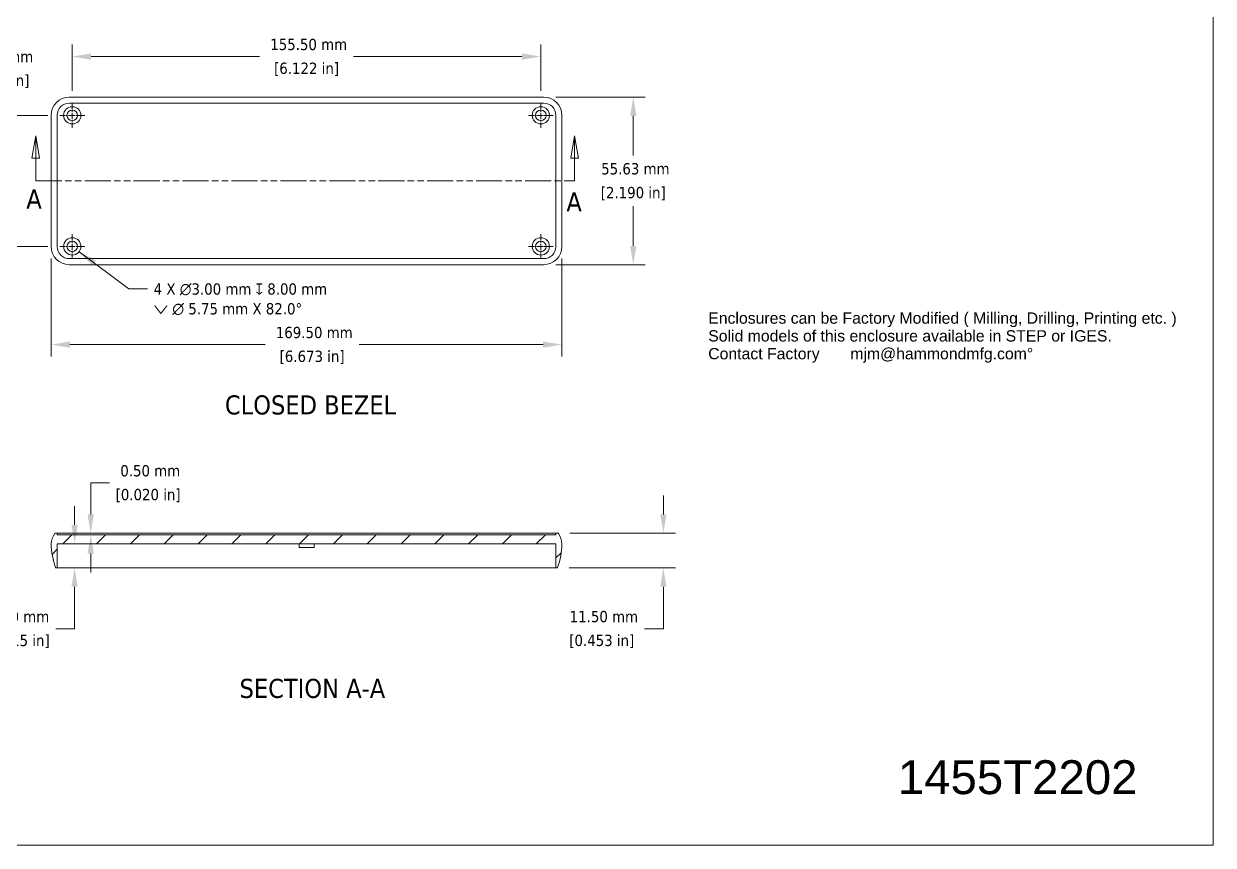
# Model space of a CAD drawing. Header units: millimetres. Extents: x 24 to 674, y 24 to 516.
# Drawn here: x 279.7 to 674.4, y 24.1 to 296.8 of the extents above; entities that cross this region are included whole.
import ezdxf

# ---------------------------------------------------------------- set-up
doc = ezdxf.new("R2010")
doc.units = ezdxf.units.MM
doc.header["$LTSCALE"] = 2.5
doc.linetypes.add('CHAIN', pattern=[0.7087, 0.4724, -0.0591, 0.1181, -0.0591])
doc.linetypes.add('DOUBLE_DASH_CHAIN', pattern=[1.2403, 0.6614, -0.0827, 0.1654, -0.0827, 0.1654, -0.0827])
for name, color, linetype, lineweight in [('Center Mark (ANSI)', 7, 'Continuous', 9), ('Dimension (ANSI)', 7, 'Continuous', 9), ('Hatch (ANSI)', 7, 'Continuous', 9), ('Section Line (ANSI)', 7, 'DOUBLE_DASH_CHAIN', 9), ('Sketch Geometry (ANSI)', 7, 'Continuous', 9), ('Symbol (ANSI)', 7, 'Continuous', 9), ('Visible (ANSI)', 7, 'Continuous', 18)]:
    doc.layers.add(name, color=color, linetype=linetype, lineweight=lineweight)
doc.styles.add('Note Text (ANSI)', font='tahoma.ttf')
doc.styles.add('Text Style38', font='tahoma.ttf')
doc.dimstyles.new('Default - mm (ANSI)', dxfattribs={"dimscale": 2.5, "dimtxt": 1.5, "dimasz": 2.5, "dimexe": 1.6, "dimexo": 1.6002, "dimgap": 0.8, "dimtad": 0, "dimtih": 1, "dimtoh": 1, "dimrnd": 1e-08, "dimzin": 0, "dimdsep": 46, "dimtxsty": 'Note Text (ANSI)', "dimcen": 0.09, "dimdle": 10, "dimclrd": 256, "dimclre": 256, "dimclrt": 256, "dimadec": 1, "dimazin": 0, "dimtfac": 1, "dimtofl": 0, "dimtmove": 0, "dimatfit": 3, "dimfxl": 1, "dimtolj": 1, "dimtzin": 0, "dimlwd": -1, "dimlwe": -1, "dimarcsym": 0})
doc.dimstyles.new('Default - mm (ANSI)$7', dxfattribs={"dimscale": 2.5, "dimtxt": 1.5, "dimasz": 2.5, "dimexe": 1.6, "dimexo": 1.6002, "dimgap": 0.8, "dimtad": 0, "dimtih": 1, "dimtoh": 1, "dimrnd": 1e-08, "dimzin": 0, "dimdsep": 46, "dimtxsty": 'Note Text (ANSI)', "dimcen": 0.09, "dimdle": 10, "dimclrd": 256, "dimclre": 256, "dimclrt": 256, "dimadec": 1, "dimazin": 0, "dimtfac": 1, "dimtofl": 0, "dimtmove": 0, "dimatfit": 3, "dimfxl": 1, "dimtolj": 1, "dimtzin": 0, "dimlwd": -1, "dimlwe": -1, "dimarcsym": 0})

# ---------------------------------------------------------------- blocks, each defined once
blk = doc.blocks.new('2dTransSection0')
at = {"layer": 'Section Line (ANSI)', "linetype": 'Continuous'}
for p, q in [((113.45, 103.87), (112.95, 100.87)), ((113.45, 100.87), (113.45, 103.87)), ((113.95, 100.87), (113.45, 103.87)), ((184.98, 103.87), (184.48, 100.87)), ((184.98, 100.87), (184.98, 103.87)), ((185.48, 100.87), (184.98, 103.87)), ((112.95, 100.87), (113.95, 100.87)), ((113.45, 97.87), (113.45, 100.87)), ((184.48, 100.87), (185.48, 100.87)), ((184.98, 97.87), (184.98, 100.87)), ((113.45, 97.87), (114.83, 97.87)), ((183.6, 97.87), (184.98, 97.87))]:
    blk.add_line(p, q, dxfattribs=at)
at = {"layer": 'Section Line (ANSI)', "linetype": 'DOUBLE_DASH_CHAIN', "ltscale": 2.094761}
blk.add_line((113.45, 97.87), (184.98, 97.87), dxfattribs=at)
at = {"layer": 'Section Line (ANSI)', "linetype": 'Continuous', "flags": 128}
for points in [[(113.95, 100.87), (113.45, 103.87), (112.95, 100.87), (113.95, 100.87)], [(185.48, 100.87), (184.98, 103.87), (184.48, 100.87), (185.48, 100.87)]]:
    blk.add_lwpolyline(points, dxfattribs=at)
at = {"layer": 'Section Line (ANSI)'}
for points in [[(113.95, 100.87), (113.45, 103.87), (112.95, 100.87), (113.95, 100.87)], [(185.48, 100.87), (184.98, 103.87), (184.48, 100.87), (185.48, 100.87)]]:
    blk.add_solid(points, dxfattribs=at)
at = {"layer": 'Section Line (ANSI)', "char_height": 2.54, "attachment_point": 7, "style": 'Text Style38'}
for insert in [(112.2, 94.2), (183.89, 93.81)]:
    blk.add_mtext('A', dxfattribs=dict(at, insert=insert))
blk = doc.blocks.new('*D5')
at = {"layer": 'Defpoints', "color": 0, "transparency": 16777216}
for p in [(451.24, 285.94), (295.74, 270.56), (451.24, 270.56)]:
    blk.add_point(p, dxfattribs=at)
at = {"layer": 'Dimension (ANSI)', "transparency": 16777216}
for p, q in [((295.74, 274.56), (295.74, 289.94)), ((451.24, 274.56), (451.24, 289.94)), ((301.99, 285.94), (357.9, 285.94)), ((444.99, 285.94), (389.11, 285.94))]:
    blk.add_line(p, q, dxfattribs=at)
for points in [[(301.99, 286.99), (301.99, 284.9), (295.74, 285.94)], [(444.99, 286.99), (444.99, 284.9), (451.24, 285.94)]]:
    blk.add_solid(points, dxfattribs=at)
at = {"layer": 'Dimension (ANSI)', "transparency": 16777216, "char_height": 3.75, "attachment_point": 2, "style": 'Note Text (ANSI)'}
for s, insert in [('\\A1; 155.50 mm', (373.5, 291.85)), ('\\A1;[6.122 in]', (373.5, 283.94))]:
    blk.add_mtext(s, dxfattribs=dict(at, insert=insert))
blk = doc.blocks.new('*D6')
at = {"layer": 'Defpoints', "color": 0, "transparency": 16777216}
for p in [(291.62, 266.43), (250.3, 222.91), (291.62, 222.91)]:
    blk.add_point(p, dxfattribs=at)
at = {"layer": 'Dimension (ANSI)', "transparency": 16777216}
for p, q in [((250.3, 266.43), (250.3, 281.9)), ((250.3, 281.9), (256.55, 281.9)), ((287.62, 266.43), (246.3, 266.43)), ((250.3, 229.16), (250.3, 260.18)), ((287.62, 222.91), (246.3, 222.91))]:
    blk.add_line(p, q, dxfattribs=at)
for points in [[(249.26, 260.18), (251.34, 260.18), (250.3, 266.43)], [(249.26, 229.16), (251.34, 229.16), (250.3, 222.91)]]:
    blk.add_solid(points, dxfattribs=at)
at = {"layer": 'Dimension (ANSI)', "transparency": 16777216, "char_height": 3.75, "attachment_point": 2, "style": 'Note Text (ANSI)'}
for s, insert in [('\\A1; 43.52 mm', (270.74, 287.81)), ('\\A1;[1.713 in]', (270.74, 279.9))]:
    blk.add_mtext(s, dxfattribs=dict(at, insert=insert))
blk = doc.blocks.new('*D7')
at = {"layer": 'Defpoints', "color": 0, "transparency": 16777216}
for p in [(288.74, 222.86), (458.24, 222.86), (458.24, 190.32)]:
    blk.add_point(p, dxfattribs=at)
at = {"layer": 'Dimension (ANSI)', "transparency": 16777216}
for p, q in [((288.74, 218.86), (288.74, 186.32)), ((458.24, 218.86), (458.24, 186.32)), ((294.99, 190.32), (359.74, 190.32)), ((451.99, 190.32), (390.95, 190.32))]:
    blk.add_line(p, q, dxfattribs=at)
for points in [[(294.99, 191.36), (294.99, 189.27), (288.74, 190.32)], [(451.99, 191.36), (451.99, 189.27), (458.24, 190.32)]]:
    blk.add_solid(points, dxfattribs=at)
at = {"layer": 'Dimension (ANSI)', "transparency": 16777216, "char_height": 3.75, "attachment_point": 2, "style": 'Note Text (ANSI)'}
for s, insert in [('\\A1; 169.50 mm', (375.34, 196.22)), ('\\A1;[6.673 in]', (375.34, 188.32))]:
    blk.add_mtext(s, dxfattribs=dict(at, insert=insert))
blk = doc.blocks.new('*D8')
at = {"layer": 'Defpoints', "color": 0, "transparency": 16777216}
for p in [(452.24, 272.49), (452.24, 216.86), (481.91, 216.86)]:
    blk.add_point(p, dxfattribs=at)
at = {"layer": 'Dimension (ANSI)', "transparency": 16777216}
for p, q in [((456.24, 272.49), (485.91, 272.49)), ((481.91, 266.24), (481.91, 253.08)), ((481.91, 223.11), (481.91, 236.27)), ((456.24, 216.86), (485.91, 216.86))]:
    blk.add_line(p, q, dxfattribs=at)
for points in [[(480.87, 266.24), (482.96, 266.24), (481.91, 272.49)], [(480.87, 223.11), (482.96, 223.11), (481.91, 216.86)]]:
    blk.add_solid(points, dxfattribs=at)
at = {"layer": 'Dimension (ANSI)', "transparency": 16777216, "char_height": 3.75, "attachment_point": 2, "style": 'Note Text (ANSI)'}
for s, insert in [('\\A1; 55.63 mm', (481.91, 250.58)), ('\\A1;[2.190 in]', (481.91, 242.67))]:
    blk.add_mtext(s, dxfattribs=dict(at, insert=insert))
blk = doc.blocks.new('*D9')
at = {"layer": 'Defpoints', "color": 0, "transparency": 16777216}
for p in [(456.89, 127.71), (491.9, 127.71), (456.6, 116.21)]:
    blk.add_point(p, dxfattribs=at)
at = {"layer": 'Dimension (ANSI)', "transparency": 16777216}
for p, q in [((491.9, 133.96), (491.9, 140.21)), ((460.89, 127.71), (495.9, 127.71)), ((460.6, 116.21), (495.9, 116.21)), ((491.9, 109.96), (491.9, 96.01)), ((491.9, 96.01), (485.65, 96.01))]:
    blk.add_line(p, q, dxfattribs=at)
for points in [[(490.86, 133.96), (492.94, 133.96), (491.9, 127.71)], [(490.86, 109.96), (492.94, 109.96), (491.9, 116.21)]]:
    blk.add_solid(points, dxfattribs=at)
at = {"layer": 'Dimension (ANSI)', "transparency": 16777216, "char_height": 3.75, "attachment_point": 2, "style": 'Note Text (ANSI)'}
for s, insert in [('\\A1; 11.50 mm', (471.46, 101.92)), ('\\A1;[0.453 in]', (471.46, 94.01))]:
    blk.add_mtext(s, dxfattribs=dict(at, insert=insert))
blk = doc.blocks.new('*D10')
at = {"layer": 'Defpoints', "color": 0, "transparency": 16777216}
for p in [(290.74, 124.21), (296.52, 124.21), (290.74, 116.21)]:
    blk.add_point(p, dxfattribs=at)
at = {"layer": 'Dimension (ANSI)', "transparency": 16777216}
for p, q in [((296.52, 130.46), (296.52, 136.71)), ((294.74, 124.21), (300.52, 124.21)), ((294.74, 116.21), (300.52, 116.21)), ((296.52, 109.96), (296.52, 95.99)), ((296.52, 95.99), (290.27, 95.99))]:
    blk.add_line(p, q, dxfattribs=at)
for points in [[(295.48, 130.46), (297.56, 130.46), (296.52, 124.21)], [(295.48, 109.96), (297.56, 109.96), (296.52, 116.21)]]:
    blk.add_solid(points, dxfattribs=at)
at = {"layer": 'Dimension (ANSI)', "transparency": 16777216, "char_height": 3.75, "attachment_point": 2, "style": 'Note Text (ANSI)'}
for s, insert in [('\\A1; 8.00 mm', (277.47, 101.92)), ('\\A1;[0.315 in]', (277.47, 93.99))]:
    blk.add_mtext(s, dxfattribs=dict(at, insert=insert))
blk = doc.blocks.new('*D11')
at = {"layer": 'Defpoints', "color": 0, "transparency": 16777216}
for p in [(301.87, 127.71), (315.95, 127.71), (315.95, 127.21)]:
    blk.add_point(p, dxfattribs=at)
at = {"layer": 'Dimension (ANSI)', "transparency": 16777216}
for p, q in [((301.87, 133.96), (301.87, 144.42)), ((301.87, 144.42), (308.12, 144.42)), ((301.87, 120.96), (301.87, 114.71))]:
    blk.add_line(p, q, dxfattribs=at)
for points in [[(300.83, 133.96), (302.91, 133.96), (301.87, 127.71)], [(300.83, 120.96), (302.91, 120.96), (301.87, 127.21)]]:
    blk.add_solid(points, dxfattribs=at)
at = {"layer": 'Dimension (ANSI)', "transparency": 16777216, "char_height": 3.75, "attachment_point": 2, "style": 'Note Text (ANSI)'}
for s, insert in [('\\A1; 0.50 mm', (320.92, 150.33)), ('\\A1;[0.020 in]', (320.92, 142.42))]:
    blk.add_mtext(s, dxfattribs=dict(at, insert=insert))
blk = doc.blocks.new('Borders Default Border')
at = {"layer": 'Sketch Geometry (ANSI)', "flags": 128}
blk.add_lwpolyline([(9.65, 9.65), (9.65, 206.25), (269.75, 206.25), (269.75, 9.65), (9.65, 9.65)], dxfattribs=at)

msp = doc.modelspace()

# ---------------------------------------------------------------- hatches: boundary and pattern name
at = {"layer": 'Hatch (ANSI)'}
h = msp.add_hatch(dxfattribs=at)
h.set_pattern_fill('ANSI31', color=256, scale=63.5, style=0)
h.set_pattern_definition([(45, (0, 0), (-5.61266, 5.61266), [])])
edge = h.paths.add_edge_path()
edge.add_line((290.743, 124.208), (456.243, 124.208))
edge.add_line((456.243, 124.208), (456.243, 116.208))
edge.add_line((456.243, 116.208), (456.603, 116.208))
edge.add_ellipse((456.603, 116.408), major_axis=(0, -0.2), ratio=1, start_angle=0, end_angle=70.33485)
edge.add_ellipse((433.249, 124.753), major_axis=(23.542, -8.413), ratio=1, start_angle=0, end_angle=18.39025)
edge.add_ellipse((458.043, 124.202), major_axis=(0.2, -0.004), ratio=1, start_angle=0, end_angle=6.02707)
edge.add_ellipse((451.081, 123.623), major_axis=(7.162, 0.595), ratio=1, start_angle=0, end_angle=29.03162)
edge.add_ellipse((456.887, 127.508), major_axis=(0.166, 0.111), ratio=1, start_angle=0, end_angle=56.21619)
edge.add_line((456.887, 127.708), (456.243, 127.708))
edge.add_line((456.243, 127.708), (456.243, 127.208))
edge.add_line((456.243, 127.208), (290.743, 127.208))
edge.add_line((290.743, 127.208), (290.743, 127.708))
edge.add_line((290.743, 127.708), (290.099, 127.708))
edge.add_ellipse((290.099, 127.508), major_axis=(0, 0.2), ratio=1, start_angle=0, end_angle=56.21619)
edge.add_ellipse((295.906, 123.623), major_axis=(-5.973, 3.996), ratio=1, start_angle=0, end_angle=29.03162)
edge.add_ellipse((288.943, 124.202), major_axis=(-0.199, 0.017), ratio=1, start_angle=0, end_angle=6.02707)
edge.add_ellipse((313.737, 124.753), major_axis=(-24.994, -0.556), ratio=1, start_angle=0, end_angle=18.39025)
edge.add_ellipse((290.384, 116.408), major_axis=(-0.188, -0.067), ratio=1, start_angle=0, end_angle=70.33485)
edge.add_line((290.384, 116.208), (290.743, 116.208))
edge.add_line((290.743, 116.208), (290.743, 124.208))

# ---------------------------------------------------------------- linework, layer by layer
at = {"layer": 'Center Mark (ANSI)', "linetype": 'CHAIN', "ltscale": 1.833134}
for p, q in [((295.743, 270.56), (295.743, 262.31)), ((451.243, 270.56), (451.243, 262.31)), ((299.868, 266.435), (291.618, 266.435)), ((455.368, 266.435), (447.118, 266.435)), ((295.743, 227.04), (295.743, 218.79)), ((451.243, 227.04), (451.243, 218.79)), ((299.868, 222.915), (291.618, 222.915)), ((455.368, 222.915), (447.118, 222.915))]:
    msp.add_line(p, q, dxfattribs=at)
at = {"layer": 'Visible (ANSI)'}
for p, q in [((294.743, 272.49), (452.243, 272.49)), ((294.743, 270.49), (452.243, 270.49)), ((288.743, 222.86), (288.743, 266.49)), ((290.743, 222.86), (290.743, 266.49)), ((456.243, 266.49), (456.243, 222.86)), ((458.243, 266.49), (458.243, 222.86)), ((452.243, 218.86), (294.743, 218.86)), ((452.243, 216.86), (294.743, 216.86)), ((290.743, 127.708), (290.099, 127.708)), ((290.743, 127.208), (290.743, 127.708)), ((290.743, 127.708), (294.743, 127.708)), ((456.243, 127.208), (290.743, 127.208)), ((294.743, 127.708), (452.243, 127.708)), ((452.243, 127.708), (456.243, 127.708)), ((456.887, 127.708), (456.243, 127.708)), ((456.243, 127.708), (456.243, 127.208)), ((290.743, 124.208), (456.243, 124.208)), ((290.743, 116.208), (290.743, 124.208)), ((370.993, 124.208), (370.993, 123.008)), ((371.993, 123.008), (370.993, 123.008)), ((371.993, 123.008), (374.993, 123.008)), ((375.993, 123.008), (374.993, 123.008)), ((375.993, 124.208), (375.993, 123.008)), ((456.243, 124.208), (456.243, 116.208)), ((290.384, 116.208), (290.743, 116.208)), ((290.743, 116.208), (294.743, 116.208)), ((294.743, 116.208), (452.243, 116.208)), ((452.243, 116.208), (456.243, 116.208)), ((456.243, 116.208), (456.603, 116.208))]:
    msp.add_line(p, q, dxfattribs=at)
for centre, radius in [((295.743, 266.435), 2.875), ((451.243, 266.435), 2.875), ((295.743, 266.435), 1.75), ((451.243, 266.435), 1.75), ((295.743, 222.915), 2.875), ((451.243, 222.915), 2.875), ((295.743, 222.915), 1.75), ((451.243, 222.915), 1.75)]:
    msp.add_circle(centre, radius, dxfattribs=at)
for centre, radius, start, end in [((294.743, 266.49), 6, 90, 180), ((452.243, 266.49), 6, 0, 90), ((294.743, 266.49), 4, 90, 180), ((452.243, 266.49), 4, 0, 90), ((294.743, 222.86), 6, 180, 270), ((294.743, 222.86), 4, 180, 270), ((452.243, 222.86), 4, 270, 0), ((452.243, 222.86), 6, 270, 0), ((295.906, 123.623), 7.186, 146.21619, 175.24782), ((290.099, 127.508), 0.2, 90, 146.21619), ((456.887, 127.508), 0.2, 33.78381, 90), ((451.081, 123.623), 7.186, 4.75218, 33.78381), ((288.943, 124.202), 0.2, 175.24782, 181.27489), ((313.737, 124.753), 25, 181.27489, 199.66515), ((433.249, 124.753), 25, 340.33485, 358.72511), ((458.043, 124.202), 0.2, 358.72511, 4.75218), ((290.384, 116.408), 0.2, 199.66515, 270), ((456.603, 116.408), 0.2, 270, 340.33485)]:
    msp.add_arc(centre, radius, start, end, dxfattribs=at)

# ---------------------------------------------------------------- block references
at = {"xscale": 2.5, "yscale": 2.5, "zscale": 2.5}
msp.add_blockref('Borders Default Border', (0, 0), dxfattribs=at)
at = {"layer": 'Section Line (ANSI)', "xscale": 2.5, "yscale": 2.5, "zscale": 2.5}
msp.add_blockref('2dTransSection0', (0, 0), dxfattribs=at)

# ---------------------------------------------------------------- texts
at = {"layer": 'Symbol (ANSI)', "insert": (322.766, 210.659), "char_height": 3.75, "width": 61.98966, "attachment_point": 1, "line_spacing_factor": 1.05, "style": 'Note Text (ANSI)'}
msp.add_mtext('{4 X \\fAIGDT|b0|i0;\\H3.7500;n\\fTahoma|b0|i0;\\H3.7500;3.00 mm \\fAIGDT|b0|i0;\\H3.7500;x\\fTahoma|b0|i0;\\H3.7500; 8.00 mm\\P\\fAIGDT|b0|i0;\\H3.7500;w\\fTahoma|b0|i0;\\H3.7500; \\fAIGDT|b0|i0;\\H3.7500;n\\fTahoma|b0|i0;\\H3.7500; 5.75 mm X 82.0°}', dxfattribs=at)
at = {"layer": 'Symbol (ANSI)', "color": 5, "true_color": 0x0000ff, "insert": (506.793, 201.006), "char_height": 3.75, "width": 155.44494, "attachment_point": 1, "line_spacing_factor": 0.944221, "style": 'Note Text (ANSI)'}
msp.add_mtext('{\\fArial|b0|i0;\\H3.7500;Enclosures can be Factory Modified ( Milling, Drilling, Printing etc. )\\PSolid models of this enclosure available in STEP or IGES.\\PContact Factory       mjm@hammondmfg.com°}', dxfattribs=at)
at = {"layer": 'Symbol (ANSI)', "char_height": 6.35, "attachment_point": 7, "style": 'Text Style38'}
for s, insert in [('CLOSED BEZEL', (346.391, 167.006)), ('SECTION A-A', (351.264, 72.895))]:
    msp.add_mtext(s, dxfattribs=dict(at, insert=insert))
at = {"layer": 'Symbol (ANSI)', "insert": (609.474, 52.341), "char_height": 11.25, "width": 125.66726, "attachment_point": 2, "style": 'Note Text (ANSI)'}
msp.add_mtext('{\\fArial|b0|i0;\\H11.2500;1455T2202}', dxfattribs=at)

# ---------------------------------------------------------------- dimensions: what is measured, and where the dimension line sits
at = {"layer": 'Dimension (ANSI)'}
for base, p1, p2, angle, text, override, picture, middle in [((451.243, 285.944), (295.743, 270.56), (451.243, 270.56), 180, ' <> mm\\X[6.122 in]', {"dimgap": 0.8, "dimtih": 0, "dimtoh": 0, "dimdec": 2, "dimpost": '', "dimtol": 0, "dimlim": 0, "dimtp": 0, "dimtm": 0, "dimtdec": 2, "dimatfit": 1, "dimtvp": -0.25}, '*D5', (373.503, 285.944)), ((250.299, 222.915), (291.618, 266.435), (291.618, 222.915), 90, ' <> mm\\X[1.713 in]', {"dimgap": 0.8, "dimdec": 2, "dimpost": '', "dimtol": 0, "dimlim": 0, "dimtp": 0, "dimtm": 0, "dimtdec": 2, "dimatfit": 2, "dimtvp": -0.25}, '*D6', (270.743, 281.9)), ((481.914, 216.86), (452.243, 272.49), (452.243, 216.86), 270, ' <> mm\\X[2.190 in]', {"dimgap": 0.8, "dimdec": 2, "dimpost": '', "dimtol": 0, "dimlim": 0, "dimtp": 0, "dimtm": 0, "dimtdec": 2, "dimatfit": 1, "dimtvp": -0.25}, '*D8', (481.914, 244.675)), ((301.871, 127.708), (315.951, 127.208), (315.951, 127.708), 90, ' <> mm\\X[0.020 in]', {"dimgap": 0.8, "dimdec": 2, "dimpost": '', "dimse1": 1, "dimse2": 1, "dimtol": 0, "dimlim": 0, "dimtp": 0, "dimtm": 0, "dimtdec": 2, "dimatfit": 1, "dimtvp": -0.25}, '*D11', (320.923, 144.423)), ((491.9, 127.708), (456.603, 116.208), (456.887, 127.708), 90, ' <> mm\\X[0.453 in]', {"dimgap": 0.8, "dimdec": 2, "dimpost": '', "dimtol": 0, "dimlim": 0, "dimtp": 0, "dimtm": 0, "dimtdec": 2, "dimatfit": 1, "dimtvp": -0.25}, '*D9', (471.456, 96.012)), ((296.521, 124.208), (290.743, 116.208), (290.743, 124.208), 270, ' <> mm\\X[0.315 in]', {"dimgap": 0.8, "dimdec": 2, "dimpost": '', "dimtol": 0, "dimlim": 0, "dimtp": 0, "dimtm": 0, "dimtdec": 2, "dimatfit": 1, "dimtvp": -0.25}, '*D10', (277.469, 95.994))]:
    dim = msp.add_linear_dim(base=base, p1=p1, p2=p2, angle=angle, text=text, dimstyle='Default - mm (ANSI)', override=override, dxfattribs=at)
    dim.commit()
    dim.dimension.update_dxf_attribs({"geometry": picture, "text_midpoint": middle, "dimtype": 160})
dim = msp.add_linear_dim(base=(458.243, 190.315), p1=(288.743, 222.86), p2=(458.243, 222.86), text=' <> mm\\X[6.673 in]', dimstyle='Default - mm (ANSI)', override={"dimgap": 0.8, "dimtih": 0, "dimtoh": 0, "dimdec": 2, "dimpost": '', "dimtol": 0, "dimlim": 0, "dimtp": 0, "dimtm": 0, "dimtdec": 2, "dimatfit": 1, "dimtvp": -0.25}, dxfattribs=at)
dim.commit()
dim.dimension.update_dxf_attribs({"geometry": '*D7', "text_midpoint": (375.343, 190.315), "dimtype": 160})

# ---------------------------------------------------------------- leaders
at = {"layer": 'Symbol (ANSI)', "annotation_type": 0, "has_hookline": 1, "hookline_direction": 0, "text_width": 61.217}
msp.add_leader([(298.031, 221.174), (314.516, 208.784), (320.766, 208.784)], dimstyle='Default - mm (ANSI)$7', override={"dimtad": 0}, dxfattribs=at)

doc.saveas('drawing.dxf')
